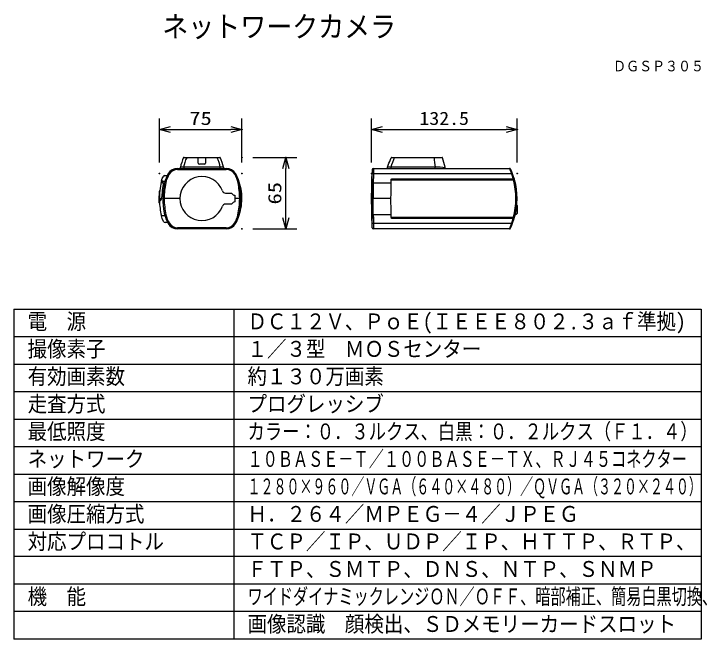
# Model space of a CAD drawing. Units: millimetres, scale not verified. Extents: x -63 to 64, y -56 to 57.
import ezdxf
from ezdxf.enums import TextEntityAlignment as Align

# ---------------------------------------------------------------- set-up
doc = ezdxf.new("R2010")
doc.units = ezdxf.units.MM
doc.header["$LTSCALE"] = 0.189787
doc.header["$PDMODE"] = 32
doc.header["$PDSIZE"] = 0.0949
for name, color, linetype in [('0-0_WAKU', 1, 'Continuous'), ('0-1_MOJI1', 2, 'Continuous'), ('0-2_GAIKEI', 1, 'Continuous'), ('0-3_TOUROKU', 3, 'Continuous'), ('0-4_DEFPOINTS', 7, 'Continuous')]:
    doc.layers.add(name, color=color, linetype=linetype)
doc.styles.add('ＭＳ ゴシック', font='')
doc.styles.get('ＭＳ ゴシック').set_extended_font_data('MS Gothic')

# ---------------------------------------------------------------- blocks, each defined once
blk = doc.blocks.new('_OPEN30')
at = {"layer": '0-4_DEFPOINTS'}
blk.add_line((0, 0), (-1, 0), dxfattribs=at)
blk.add_lwpolyline([(-1, 0.26795), (0, 0), (-1, -0.26795)], dxfattribs=at)

msp = doc.modelspace()

# ---------------------------------------------------------------- linework, layer by layer
at = {"layer": '0-0_WAKU', "color": 4}
for p, q in [((-62.5001, 3.6333), (62.5001, 3.6333)), ((-62.5001, 3.6333), (-62.5001, -56.3667)), ((-22.5, 3.6333), (-22.5, -56.3667)), ((62.5001, 3.6333), (62.5001, -56.3667)), ((62.5001, -56.3667), (-62.5001, -56.3667))]:
    msp.add_line(p, q, dxfattribs=at)
at = {"layer": '0-0_WAKU'}
for p, q in [((-62.5001, -1.3667), (62.5001, -1.3667)), ((-62.5001, -6.3667), (62.5001, -6.3667)), ((-62.5001, -11.3667), (62.5001, -11.3667)), ((-62.5001, -16.3667), (62.5001, -16.3667)), ((-62.5001, -21.3667), (62.5001, -21.3667)), ((-62.5001, -26.3667), (62.5001, -26.3667)), ((-62.5001, -31.3667), (62.5001, -31.3667)), ((-62.5001, -36.3667), (62.5001, -36.3667)), ((62.5001, -41.3667), (-62.5001, -41.3667)), ((62.5001, -46.3667), (-62.5001, -46.3667)), ((62.5001, -51.3667), (-62.5001, -51.3667))]:
    msp.add_line(p, q, dxfattribs=at)
at = {"layer": '0-2_GAIKEI', "color": 7}
for p, q in [((-31.5328, 31.2033), (-31.0638, 31.2033)), ((-31.0638, 31.2033), (-31.0638, 31.1396)), ((-31.0638, 31.2033), (-28.963, 31.2033)), ((-28.963, 31.1396), (-28.963, 31.2033)), ((-27.6246, 31.2033), (-27.6246, 31.1396)), ((-25.5238, 31.2033), (-25.5238, 31.1396)), ((-25.5238, 31.2033), (-25.0548, 31.2033)), ((6.2263, 31.2033), (6.6747, 31.2033)), ((6.6747, 31.2033), (13.9659, 31.2033)), ((13.9659, 31.2033), (15.3819, 31.2033)), ((-32.7192, 29.2033), (-23.8684, 29.2033)), ((-32.1938, 29.2033), (-32.1938, 29.4032)), ((-24.3938, 29.4032), (-24.3938, 29.2033)), ((2.9033, 29.2033), (27.6705, 29.2033)), ((5.4579, 29.2033), (5.4579, 29.4033)), ((27.8593, 29.0716), (27.8522, 29.087)), ((27.8585, 29.0734), (27.8593, 29.0716)), ((-35.6907, 26.6891), (-35.664, 26.8048)), ((-35.664, 26.8048), (-35.6838, 26.7194)), ((2.6579, 27.3068), (2.5579, 27.2033)), ((27.7545, 27.0995), (27.7545, 27.1033)), ((27.758, 27.103), (27.7545, 27.0995)), ((28.0101, 27.103), (27.758, 27.103)), ((-35.9614, 25.0033), (-35.9614, 25.1027)), ((-36.0059, 23.0033), (-36.0059, 22.904)), ((-35.364, 23.8033), (-35.3647, 23.7633)), ((2.5579, 20.2033), (2.6579, 20.0998)), ((-23.8785, 18.2033), (-32.7091, 18.2033)), ((27.6694, 18.2033), (2.9042, 18.2033)), ((27.8525, 18.323), (27.8517, 18.3211))]:
    msp.add_line(p, q, dxfattribs=at)
at = {"layer": '0-2_GAIKEI'}
for p, q in [((-28.9455, 30.1361), (-28.963, 31.1396)), ((-27.6246, 31.1396), (-27.6421, 30.1361)), ((6.6747, 31.2033), (6.6747, 31.1487)), ((-32.7192, 29.0051), (-23.8684, 29.0051)), ((-24.3938, 29.4033), (-32.1938, 29.4033)), ((-31.5938, 29.4033), (-31.5938, 29.2033)), ((-27.8421, 29.9396), (-28.7455, 29.9396)), ((-24.9938, 29.2033), (-24.9938, 29.4033)), ((14.1322, 29.4033), (5.4579, 29.4033)), ((6.0638, 29.4033), (6.0579, 29.4032)), ((6.0579, 29.4032), (6.0579, 29.2033)), ((14.1329, 29.4033), (14.1322, 29.4033)), ((14.1329, 29.2033), (14.1329, 29.4033)), ((2.6967, 28.2492), (28.0179, 28.2492)), ((-35.5908, 26.988), (-35.4507, 26.9246)), ((2.5439, 27.7033), (2.5439, 25.0946)), ((2.5579, 27.7033), (2.5439, 27.7033)), ((2.5579, 27.7033), (2.5579, 25.0946)), ((2.6579, 26.5937), (6.1386, 26.5938)), ((6.2076, 27.1033), (28.5779, 27.1033)), ((8.8614, 27.0995), (8.8614, 27.1033)), ((-35.1016, 26.4233), (-35.3126, 26.4233)), ((-35.3602, 24.0233), (-35.5804, 24.0233)), ((-22.3236, 24.3033), (-22.3236, 23.1033)), ((-21.051, 24.447), (-21.2537, 24.447)), ((2.5579, 25.0946), (2.5439, 25.0946)), ((2.5439, 25.0946), (2.5439, 24.7033)), ((2.5439, 22.7033), (2.5439, 24.7033)), ((2.5719, 24.7033), (2.5439, 24.7033)), ((2.5579, 25.0946), (2.5579, 24.7033)), ((2.5719, 24.7033), (2.5719, 22.7033)), ((-36.0183, 23.3106), (-35.8282, 23.3653)), ((-35.1647, 23.7633), (-35.3647, 23.7633)), ((-35.164, 23.7033), (-35.364, 23.7033)), ((-35.1647, 23.7633), (-35.164, 23.8016)), ((-35.1647, 23.7633), (-32.2933, 23.7633)), ((-32.2938, 23.7033), (-35.164, 23.7033)), ((-22.3236, 23.7633), (-21.4229, 23.7633)), ((-21.4236, 23.7033), (-22.3236, 23.7033)), ((-21.2236, 23.7033), (-21.4236, 23.7033)), ((-21.4235, 23.8016), (-21.4229, 23.7633)), ((-21.2229, 23.7633), (-21.4229, 23.7633)), ((-21.2598, 22.9597), (-21.0546, 22.9597)), ((-21.2236, 23.8033), (-21.2229, 23.7633)), ((2.5439, 22.7033), (2.5439, 22.312)), ((2.5719, 22.7033), (2.5439, 22.7033)), ((2.5579, 22.7033), (2.5579, 22.312)), ((2.8579, 23.8033), (2.8575, 23.7633)), ((2.8579, 23.7033), (2.859, 23.7633)), ((2.5579, 22.312), (2.5439, 22.312)), ((2.5439, 22.312), (2.5439, 19.7033)), ((2.5579, 22.312), (2.5579, 19.7033)), ((29.058, 22.4333), (28.9871, 22.5042)), ((29.058, 22.4333), (29.058, 20.9733)), ((-35.004, 20.6019), (-35.664, 20.6019)), ((6.1398, 20.7313), (2.6579, 20.7313)), ((6.2073, 20.3033), (28.5757, 20.3033)), ((8.8589, 20.3047), (8.8611, 20.3068)), ((8.8611, 20.3068), (8.8611, 20.3033)), ((28.7214, 20.8733), (28.958, 20.8733)), ((28.958, 20.8733), (29.058, 20.9733)), ((2.5439, 19.7033), (2.5579, 19.7033)), ((28.016, 19.174), (2.6974, 19.174)), ((28.3028, 20.1033), (6.2108, 20.1033)), ((-23.8785, 18.4016), (-32.7091, 18.4016))]:
    msp.add_line(p, q, dxfattribs=at)
at = {"layer": '0-2_GAIKEI', "color": 7}
for points in [[(-28.963, 31.2033), (-27.6246, 31.2033), (-25.5238, 31.2033)], [(5.4585, 29.4048), (5.5987, 29.7653), (5.7369, 30.1206), (5.8724, 30.4692), (6.0047, 30.8093), (6.1331, 31.1396)], [(15.9579, 29.2033), (15.9579, 29.4033), (15.4783, 31.1301)], [(2.7033, 29.0053), (2.7033, 29.0051), (2.7029, 28.9614), (2.7022, 28.8749), (2.7013, 28.7758), (2.7002, 28.6512), (2.6989, 28.5031), (2.6975, 28.334), (2.6958, 28.1464)], [(2.9033, 29.2033), (2.9032, 29.1897), (2.9032, 29.1867)], [(5.4579, 29.4033), (5.4581, 29.4037), (5.4585, 29.4048)], [(-35.0609, 27.8926), (-34.8465, 27.8963), (-34.6891, 27.8991), (-34.6192, 27.9003)], [(2.6579, 27.3068), (2.6885, 27.3079), (2.6914, 27.6426), (2.6958, 28.1464)], [(-35.6122, 27.0059), (-35.6357, 26.9189), (-35.664, 26.8048)], [(-35.6152, 26.9952), (-35.5033, 27.3476), (-35.3657, 27.6908)], [(-35.0302, 20.7317), (-35.1741, 21.4436), (-35.2918, 22.3074), (-35.356, 23.2373), (-35.3647, 23.7633)], [(-35.2953, 19.5645), (-35.5089, 20.0748), (-35.6625, 20.5957)], [(28.4164, 19.7958), (28.4909, 20.0413), (28.5757, 20.3033)], [(-34.5418, 19.365), (-34.615, 19.3663), (-34.7761, 19.3691), (-34.9878, 19.3728), (-34.9953, 19.373)], [(2.7042, 18.4014), (2.7042, 18.4016), (2.7037, 18.461), (2.703, 18.5342), (2.7021, 18.6351), (2.701, 18.7619), (2.6997, 18.9127), (2.6982, 19.0846), (2.6894, 20.0987), (2.6579, 20.0998)], [(28.413, 19.785), (28.4139, 19.7879), (28.4148, 19.7907), (28.4164, 19.7958)]]:
    msp.add_lwpolyline(points, dxfattribs=at)
at = {"layer": '0-2_GAIKEI'}
for points in [[(6.6747, 31.1487), (6.5282, 30.7301), (6.377, 30.298), (6.2219, 29.8549), (6.0638, 29.4033)], [(-32.7192, 29.0051), (-32.7192, 29.0782), (-32.7192, 29.1137), (-32.7192, 29.1453), (-32.7192, 29.171), (-32.7192, 29.1894), (-32.7192, 29.2033)], [(-23.8684, 29.0051), (-23.8684, 29.0811), (-23.8684, 29.1454), (-23.8684, 29.1883), (-23.8684, 29.2033)], [(2.9032, 29.1867), (2.9028, 29.1476), (2.9023, 29.0755), (2.9014, 28.9722), (2.9004, 28.8373), (2.8991, 28.671), (2.8976, 28.4744), (2.8958, 28.2492)], [(2.8958, 28.2492), (2.8929, 27.9045), (2.8896, 27.5139), (2.886, 27.0768), (2.8819, 26.5937)], [(28.3729, 27.1033), (28.1803, 27.758), (28.0179, 28.2492)], [(-35.6793, 26.7383), (-35.3931, 26.5925), (-35.3004, 26.5228)], [(-35.342, 26.8048), (-35.3943, 26.8829), (-35.4507, 26.9246)], [(-35.0232, 26.8048), (-35.0256, 26.8048), (-35.0901, 26.8048), (-35.1963, 26.8048), (-35.342, 26.8048)], [(2.6579, 27.3068), (2.6579, 23.7633), (6.0892, 23.7633), (6.1022, 24.5051), (6.1144, 25.205), (6.1265, 25.9017), (6.1386, 26.5938)], [(2.8819, 26.5937), (2.8739, 25.6699), (2.8659, 24.7387), (2.8579, 23.8033)], [(6.1386, 26.5938), (6.1417, 26.7681), (6.1447, 26.941), (6.1477, 27.1122), (6.1608, 27.2263), (6.1692, 27.2544), (6.1826, 27.2825), (6.1903, 27.2925), (6.2003, 27.3005), (6.2072, 27.303), (6.211, 27.3033), (28.314, 27.3033)], [(8.8614, 27.0995), (8.8592, 27.1017), (6.1475, 27.1017)], [(-35.3126, 26.4233), (-35.324, 26.3565), (-35.5024, 25.1954), (-35.5804, 24.0233)], [(-24.0108, 24.7033), (-22.9236, 24.7033), (-22.5902, 24.4052)], [(-35.5965, 23.7399), (-35.6383, 23.7155), (-36.0234, 23.5765)], [(-22.5902, 23.0015), (-22.9236, 22.7033), (-24.0108, 22.7033)], [(6.1398, 20.7313), (6.1269, 21.4677), (6.114, 22.2096), (6.101, 22.9553), (6.0879, 23.7033), (2.6579, 23.7033), (2.6579, 20.0998)], [(2.8835, 20.7313), (2.875, 21.7144), (2.8664, 22.7064), (2.8579, 23.7033)], [(2.8835, 20.7313), (2.8885, 20.1397), (2.8928, 19.6206), (2.8966, 19.174)], [(6.1474, 20.2983), (6.1449, 20.4415), (6.1423, 20.5859), (6.1398, 20.7313)], [(6.2073, 20.3033), (6.1843, 20.3034), (6.1649, 20.3033), (6.1518, 20.3033), (6.1473, 20.3033)], [(6.2108, 20.1033), (6.2036, 20.1046), (6.1956, 20.1092), (6.1849, 20.1208), (6.1658, 20.1625), (6.1474, 20.2983)], [(28.016, 19.174), (28.1729, 19.6567), (28.361, 20.3033)], [(2.8966, 19.174), (2.8983, 18.9449), (2.8999, 18.7448), (2.9012, 18.5755), (2.9023, 18.4383), (2.9031, 18.3333), (2.9037, 18.2599), (2.9041, 18.2171), (2.9042, 18.2033)], [(-32.7091, 18.4016), (-32.7091, 18.3256), (-32.7091, 18.2613), (-32.7091, 18.2184), (-32.7091, 18.2033)], [(-23.8785, 18.4016), (-23.8785, 18.3285), (-23.8785, 18.293), (-23.8785, 18.2613), (-23.8785, 18.2356), (-23.8785, 18.2173), (-23.8785, 18.2033)]]:
    msp.add_lwpolyline(points, dxfattribs=at)
at = {"layer": '0-2_GAIKEI', "color": 7}
for centre, radius, start, end in [((-26.2733, 28.4298), 6, 153.05497, 170.66249), ((-31.5328, 31.1033), 0.1, 90, 153.05497), ((-25.0548, 31.1033), 0.1, 26.94503, 90), ((-30.3143, 28.4298), 6, 9.33751, 26.94503), ((6.2263, 31.1033), 0.1, 90, 158.74949), ((15.3819, 31.1033), 0.1, 15.52411, 90), ((-32.7192, 27.2033), 2, 89.99972, 148.47037), ((-23.8684, 27.2033), 2, 31.52958, 90.00031), ((2.9033, 29.0033), 0.2, 89.99999, 179.50002), ((27.6705, 29.0034), 0.2, 24.70902, 90.00145), ((9.4722, 21.0644), 20.0549, 19.29135, 23.53213), ((-35.055, 27.5526), 0.34, 91.00001, 156.02857), ((-30.1621, 25.6345), 5, 148.46997, 168.93903), ((-26.4255, 25.6345), 5, 17.08372, 31.52998), ((-22.4855, 23.7033), 13.5385, 167.12802, 180.41967), ((-19.3663, 23.5241), 16.0002, 168.93906, 178.99997), ((-30.4948, 23.7262), 9.4712, 359.86166, 20.8896), ((12.5386, 22.5874), 16.6629, 15.72477, 17.83162), ((16.6014, 23.7033), 12.4476, 344.14851, 15.85149), ((-22.4855, 23.7033), 13.5385, 179.26436, 182.9034), ((-22.4802, 23.7034), 13.5438, 180.41987, 181.54179), ((-22.4856, 23.7033), 13.5384, 181.63673, 193.24314), ((-30.4947, 23.7262), 9.4712, 338.81395, 359.8617), ((-30.1369, 21.7473), 5, 191.72428, 210.97453), ((-26.4506, 21.7473), 5, 329.02546, 343.21406), ((-34.9834, 19.7223), 0.3496, 206.84437, 268.04079), ((-32.7091, 20.2033), 2, 210.97415, 270.00027), ((-23.8785, 20.2033), 2, 269.99972, 329.02584), ((8.5679, 26.5547), 20.968, 336.88457, 341.1642), ((2.9042, 18.4033), 0.2, 180.50004, 270.00006), ((27.6694, 18.4033), 0.2, 269.9993, 335.73681)]:
    msp.add_arc(centre, radius, start, end, dxfattribs=at)
at = {"layer": '0-2_GAIKEI'}
for centre, radius, start, end in [((-26.2733, 28.6473), 5.4, 152.51395, 171.93615), ((-30.3143, 28.6473), 5.4, 8.06385, 27.48605), ((23.0157, 31.1302), 9.0498, 179.53697, 191.00055), ((-32.7192, 27.2051), 1.8, 90.00012, 148.46962), ((-28.7455, 30.1396), 0.2, 181, 270), ((-27.8421, 30.1396), 0.2, 270, 359), ((-23.8684, 27.2051), 1.8, 31.53038, 89.99988), ((14.4547, 16.0482), 13.359, 83.53905, 91.38048), ((6.7912, 21.2499), 22.351, 18.24945, 20.84457), ((-30.1638, 25.6369), 4.7982, 148.46581, 168.94292), ((-37.7645, 22.5178), 6.6339, 58.04429, 59.76388), ((-18.8253, 22.5214), 6.6296, 120.23503, 121.95573), ((-26.4237, 25.6369), 4.7981, 11.057, 31.53428), ((-36.0181, 26.5608), 0.7188, 348.97454, 19.84204), ((-19.3906, 23.5284), 15.7758, 168.93127, 179.00776), ((-36.04, 20.8466), 5.8286, 78.44904, 80.41196), ((-28.2938, 23.7033), 4, 20.35441, 339.64559), ((-20.5538, 20.8773), 5.7972, 99.57764, 101.55116), ((-37.197, 23.5284), 15.7758, 0.99226, 11.06872), ((-26.4255, 25.6345), 5, 11.06079, 17.08372), ((-37.2212, 23.5241), 16.0001, 1.00001, 11.06091), ((15.9634, 23.7023), 12.8648, 344.6804, 15.32955), ((-22.5856, 23.7033), 13.5383, 174.43886, 183.01467), ((-35.9665, 25.0086), 0.0937, 86.88639, 183.27025), ((-36.3108, 23.9227), 0.7373, 310.88313, 7.84446), ((-24.0081, 25.2654), 0.562, 197.68314, 269.72088), ((-22.3236, 24.7033), 0.4, 228.18969, 270), ((-36.0224, 22.9961), 0.0824, 175.01724, 217.51239), ((-36.0116, 22.9949), 0.0906, 212.69699, 273.61286), ((-19.3945, 23.9777), 15.7719, 180.99673, 191.73403), ((-24.0081, 22.1413), 0.562, 90.27912, 162.31686), ((-22.3236, 22.7033), 0.4, 90, 131.81031), ((-37.1931, 23.9777), 15.7719, 348.26597, 359.00326), ((-37.2212, 23.9826), 16.0001, 348.27562, 358.99999), ((-36.0666, 26.4519), 5.8133, 280.24568, 282.21356), ((-30.1384, 21.745), 4.7984, 191.72122, 210.97803), ((-26.4491, 21.745), 4.7984, 329.02195, 348.2788), ((-20.5204, 26.4545), 5.8159, 257.78678, 259.75377), ((-26.4506, 21.7473), 5, 343.21406, 348.27571), ((-37.6888, 24.9043), 6.5951, 299.67285, 301.4027), ((-32.7091, 20.2016), 1.8, 210.97491, 269.99988), ((-23.8785, 20.2016), 1.8, 270.00014, 329.02507), ((-18.8987, 24.9044), 6.5953, 238.59723, 240.32703), ((5.4514, 26.4807), 23.718, 339.57483, 342.05729)]:
    msp.add_arc(centre, radius, start, end, dxfattribs=at)
for centre, start_param, end_param in [((-31.5938, 30.9462), 3.09806457, 3.14159265), ((-24.9938, 30.9462), 3.14159265, 3.18512074)]:
    msp.add_ellipse(centre, major_axis=(0, 1.5429), ratio=0.388889, start_param=start_param, end_param=end_param, dxfattribs=at)
at = {"layer": '0-3_TOUROKU'}
for p, q in [((-36.0236, 30.2641), (-36.0236, 38.2641)), ((-21.0236, 30.2641), (-21.0236, 38.2641)), ((2.5579, 30.2641), (2.5579, 38.2641)), ((29.058, 30.2641), (29.058, 38.2641)), ((-34.0236, 36.2641), (-23.0236, 36.2641)), ((4.5579, 36.2641), (27.0579, 36.2641)), ((-19.0179, 31.2033), (-11.0179, 31.2033)), ((-13.0179, 20.2033), (-13.0179, 29.2033)), ((-19.0179, 18.2033), (-11.0179, 18.2033))]:
    msp.add_line(p, q, dxfattribs=at)
at = {"layer": '0-4_DEFPOINTS'}
for p in [(-21.0236, 36.2641), (29.058, 36.2641), (-21.0179, 31.2033), (-13.0179, 31.2033), (-36.0236, 28.2641), (-21.0236, 28.2641), (2.5579, 28.2641), (29.058, 28.2641), (-21.0179, 18.2033)]:
    msp.add_point(p, dxfattribs=at)

# ---------------------------------------------------------------- block references
at = {"layer": '0-3_TOUROKU', "xscale": 2, "yscale": 2}
for p, rotation in [((-36.0236, 36.2641), 180), ((2.5579, 36.2641), 180), ((-13.0179, 31.2033), 90), ((-13.0179, 18.2033), 270)]:
    msp.add_blockref('_OPEN30', p, dxfattribs=dict(at, rotation=rotation))
for p in [(-21.0236, 36.2641), (29.058, 36.2641)]:
    msp.add_blockref('_OPEN30', p, dxfattribs=at)

# ---------------------------------------------------------------- texts
at = {"layer": '0-1_MOJI1', "style": 'ＭＳ ゴシック'}
for s, height, width, p in [('ネットワークカメラ', 3.849, 0.9, (-35.5, 51.8932)), ('電\u3000源', 2.886, 0.9, (-60.0001, -0.9218)), ('ＤＣ１２Ｖ、ＰｏＥ(ＩＥＥＥ８０２.３ａｆ準拠)', 2.886, 0.9, (-20, -0.9218)), ('撮像素子', 2.886, 0.9, (-60.0001, -5.9218)), ('１／３型\u3000ＭＯＳセンター', 2.886, 0.9, (-20, -5.9218)), ('有効画素数', 2.886, 0.9, (-60.0001, -10.9218)), ('約１３０万画素', 2.886, 0.9, (-20, -10.9218)), ('走査方式', 2.886, 0.9, (-60.0001, -15.9218)), ('プログレッシブ', 2.886, 0.9, (-20, -15.9218)), ('最低照度', 2.886, 0.9, (-60.0001, -20.9218)), ('カラー：０．３ルクス、白黒：０．２ルクス（Ｆ１．４）', 2.886, 0.8, (-20, -20.9218)), ('ネットワーク', 2.886, 0.9, (-60.0001, -25.9218)), ('１０ＢＡＳＥ－Ｔ／１００ＢＡＳＥ－ＴＸ、ＲＪ４５コネクター', 2.886, 0.7, (-20, -25.9218)), ('画像解像度', 2.886, 0.9, (-60.0001, -30.9218)), ('１２８０×９６０／ＶＧＡ（６４０×４８０）／ＱＶＧＡ（３２０×２４０）', 2.886, 0.6, (-20, -30.9218)), ('画像圧縮方式', 2.886, 0.9, (-60.0001, -35.9218)), ('Ｈ．２６４／ＭＰＥＧ－４／ＪＰＥＧ', 2.886, 0.9, (-20, -35.9218)), ('対応プロコトル', 2.886, 0.9, (-60.0001, -40.9218)), ('ＴＣＰ／ＩＰ、ＵＤＰ／ＩＰ、ＨＴＴＰ、ＲＴＰ、', 2.886, 0.9, (-20, -40.9218)), ('ＦＴＰ、ＳＭＴＰ、ＤＮＳ、ＮＴＰ、ＳＮＭＰ', 2.886, 0.9, (-20, -45.9218)), ('機\u3000能', 2.886, 0.9, (-60.0001, -50.9219)), ('ワイドダイナミックレンジＯＮ／ＯＦＦ、暗部補正、簡易白黒切換、', 2.886, 0.7, (-20, -50.9219)), ('画像認識\u3000顔検出、ＳＤメモリーカードスロット', 2.886, 0.9, (-20, -55.9219))]:
    msp.add_text(s, height=height, dxfattribs=dict(at, width=width)).set_placement(p, align=Align.BOTTOM_LEFT)
at = {"layer": '0-3_TOUROKU', "color": 1, "style": 'ＭＳ ゴシック', "width": 0.9}
msp.add_text('ＤＧＳＰ３０５', height=1.924, dxfattribs=at).set_placement((46.5, 46.2633), align=Align.BOTTOM_LEFT)
at = {"layer": '0-3_TOUROKU', "style": 'ＭＳ ゴシック'}
for s, width, p in [('75', 1.25, (-30.5905, 36.3737)), ('132.5', 1.1, (11.2804, 36.3737))]:
    msp.add_text(s, height=2.406, dxfattribs=dict(at, width=width)).set_placement(p, align=Align.BOTTOM_LEFT)
at = {"layer": '0-3_TOUROKU', "style": 'ＭＳ ゴシック', "width": 1.25}
msp.add_text('65', height=2.406, rotation=90, dxfattribs=at).set_placement((-13.1275, 22.6364), align=Align.BOTTOM_LEFT)

doc.saveas('drawing.dxf')
